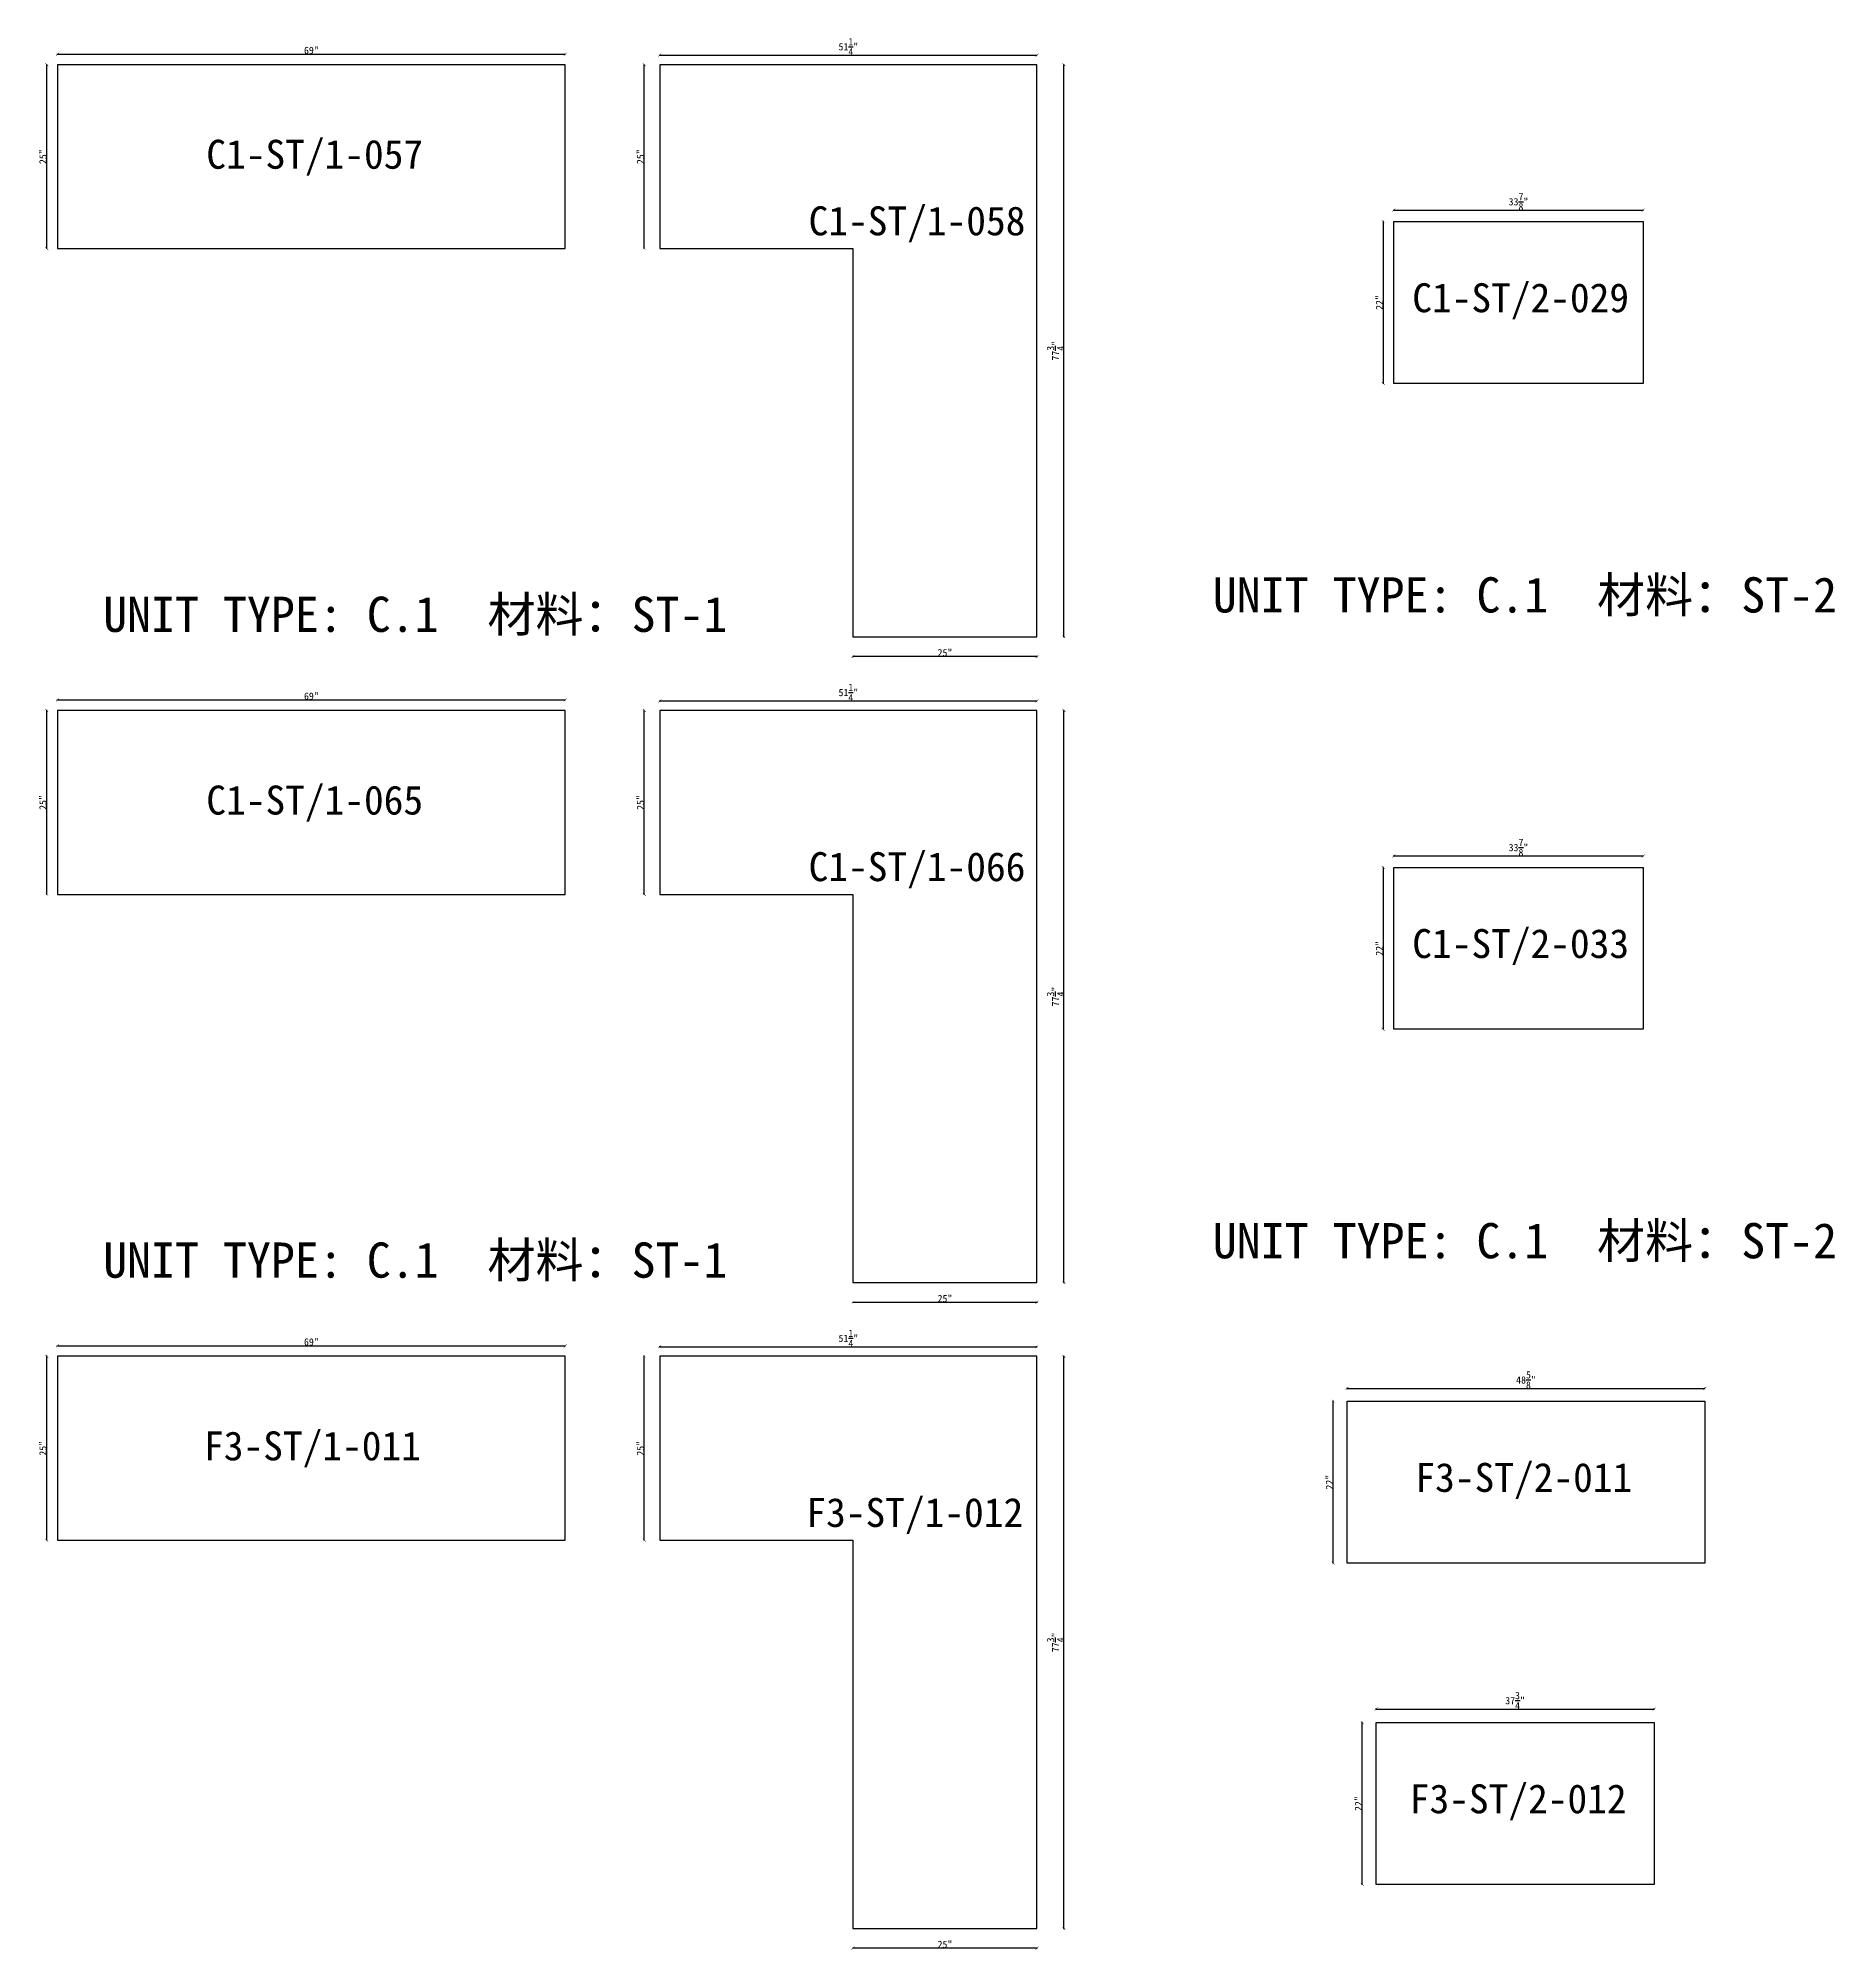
# Model space of a CAD drawing. Header units: millimetres. Extents: x -46962 to 137822, y -48342 to 2116.
# Drawn here: x -34473 to -28272, y -19517 to -12918 of the extents above; entities that cross this region are included whole.
import ezdxf
from ezdxf.enums import TextEntityAlignment as Align

# ---------------------------------------------------------------- set-up
doc = ezdxf.new("R2010")
doc.units = ezdxf.units.MM
doc.layers.add('COUNTERTOP_NUMBER', color=3, linetype='Continuous')
doc.layers.add('COUNTERTOPS', color=7, linetype='Continuous')
doc.styles.add('样式 1', font='')
doc.styles.get('样式 1').set_extended_font_data('NSimSun')
doc.dimstyles.new('副本 ISO-25', dxfattribs={"dimtxt": 25, "dimasz": 10, "dimexe": 1.5, "dimexo": 0.5, "dimtad": 1, "dimlfac": 0.03937, "dimlunit": 5, "dimtxsty": '样式 1', "dimblk": 'ARCHTICK', "dimcen": 2.5, "dimclrd": 256, "dimclrt": 1, "dimazin": 3, "dimtfac": 1, "dimtmove": 0, "dimatfit": 3, "dimfxlon": 1})

# ---------------------------------------------------------------- blocks, each defined once
blk = doc.blocks.new('_ArchTick')
at = {"color": 0, "linetype": 'ByBlock', "const_width": 0.15}
blk.add_lwpolyline([(-0.5, -0.5), (0.5, 0.5)], dxfattribs=at)
blk = doc.blocks.new('*D268')
at = {"color": 0, "lineweight": -2, "transparency": 16777216}
for p, q in [((-34442.7, -13009.2), (-34445.2, -13009.2)), ((-34442.7, -13644.2), (-34445.2, -13644.2))]:
    blk.add_line(p, q, dxfattribs=at)
at = {"lineweight": -2, "transparency": 16777216}
blk.add_line((-34443.7, -13644.2), (-34443.7, -13009.2), dxfattribs=at)
at = {"layer": 'Defpoints', "color": 0, "transparency": 16777216}
for p in [(-34443.7, -13009.2), (-34406.8, -13009.2), (-34406.8, -13644.2)]:
    blk.add_point(p, dxfattribs=at)
at = {"lineweight": -2, "transparency": 16777216, "xscale": 10, "yscale": 10, "zscale": 10}
for p, rotation in [((-34443.7, -13009.2), 90), ((-34443.7, -13644.2), 270)]:
    blk.add_blockref('_ArchTick', p, dxfattribs=dict(at, rotation=rotation))
at = {"color": 1, "transparency": 16777216, "insert": (-34456.9, -13326.7), "char_height": 25, "attachment_point": 5, "rotation": 90, "style": '样式 1'}
blk.add_mtext('\\A1;25"', dxfattribs=at)
blk = doc.blocks.new('*D269')
at = {"color": 0, "lineweight": -2, "transparency": 16777216}
for p, q in [((-34406.8, -12973.9), (-34406.8, -12971.4)), ((-32654.2, -12973.9), (-32654.2, -12971.4))]:
    blk.add_line(p, q, dxfattribs=at)
at = {"lineweight": -2, "transparency": 16777216}
blk.add_line((-34406.8, -12972.9), (-32654.2, -12972.9), dxfattribs=at)
at = {"layer": 'Defpoints', "color": 0, "transparency": 16777216}
for p in [(-32654.2, -12972.9), (-34406.8, -13009.2), (-32654.2, -13009.2)]:
    blk.add_point(p, dxfattribs=at)
at = {"lineweight": -2, "transparency": 16777216, "xscale": 10, "yscale": 10, "zscale": 10, "rotation": 180}
blk.add_blockref('_ArchTick', (-34406.8, -12972.9), dxfattribs=at)
at = {"lineweight": -2, "transparency": 16777216, "xscale": 10, "yscale": 10, "zscale": 10}
blk.add_blockref('_ArchTick', (-32654.2, -12972.9), dxfattribs=at)
at = {"color": 1, "transparency": 16777216, "insert": (-33530.5, -12959.7), "char_height": 25, "attachment_point": 5, "style": '样式 1'}
blk.add_mtext('\\A1;69"', dxfattribs=at)
blk = doc.blocks.new('*D264')
at = {"color": 0, "lineweight": -2, "transparency": 16777216}
for p, q in [((-32327.9, -12977.1), (-32327.9, -12974.6)), ((-31026.1, -12977.1), (-31026.1, -12974.6))]:
    blk.add_line(p, q, dxfattribs=at)
at = {"lineweight": -2, "transparency": 16777216}
blk.add_line((-32327.9, -12976.1), (-31026.1, -12976.1), dxfattribs=at)
at = {"layer": 'Defpoints', "color": 0, "transparency": 16777216}
for p in [(-31026.1, -12976.1), (-32327.9, -13009.2), (-31026.1, -13009.2)]:
    blk.add_point(p, dxfattribs=at)
at = {"lineweight": -2, "transparency": 16777216, "xscale": 10, "yscale": 10, "zscale": 10, "rotation": 180}
blk.add_blockref('_ArchTick', (-32327.9, -12976.1), dxfattribs=at)
at = {"lineweight": -2, "transparency": 16777216, "xscale": 10, "yscale": 10, "zscale": 10}
blk.add_blockref('_ArchTick', (-31026.1, -12976.1), dxfattribs=at)
at = {"color": 1, "transparency": 16777216, "insert": (-31677, -12947), "char_height": 25, "attachment_point": 5, "style": '样式 1'}
blk.add_mtext('\\A1;51{\\H1x;\\S1/4;}"', dxfattribs=at)
blk = doc.blocks.new('*D265')
at = {"color": 0, "lineweight": -2, "transparency": 16777216}
for p, q in [((-32380.3, -13009.2), (-32382.8, -13009.2)), ((-32380.3, -13644.2), (-32382.8, -13644.2))]:
    blk.add_line(p, q, dxfattribs=at)
at = {"lineweight": -2, "transparency": 16777216}
blk.add_line((-32381.3, -13644.2), (-32381.3, -13009.2), dxfattribs=at)
at = {"layer": 'Defpoints', "color": 0, "transparency": 16777216}
for p in [(-32381.3, -13009.2), (-32327.9, -13009.2), (-32327.9, -13644.2)]:
    blk.add_point(p, dxfattribs=at)
at = {"lineweight": -2, "transparency": 16777216, "xscale": 10, "yscale": 10, "zscale": 10}
for p, rotation in [((-32381.3, -13009.2), 90), ((-32381.3, -13644.2), 270)]:
    blk.add_blockref('_ArchTick', p, dxfattribs=dict(at, rotation=rotation))
at = {"color": 1, "transparency": 16777216, "insert": (-32394.5, -13326.7), "char_height": 25, "attachment_point": 5, "rotation": 90, "style": '样式 1'}
blk.add_mtext('\\A1;25"', dxfattribs=at)
blk = doc.blocks.new('*D266')
at = {"color": 0, "lineweight": -2, "transparency": 16777216}
for p, q in [((-31661.1, -15051.5), (-31661.1, -15054)), ((-31026.1, -15051.5), (-31026.1, -15054))]:
    blk.add_line(p, q, dxfattribs=at)
at = {"lineweight": -2, "transparency": 16777216}
blk.add_line((-31026.1, -15052.5), (-31661.1, -15052.5), dxfattribs=at)
at = {"layer": 'Defpoints', "color": 0, "transparency": 16777216}
for p in [(-31661.1, -14984), (-31026.1, -14984), (-31661.1, -15052.5)]:
    blk.add_point(p, dxfattribs=at)
at = {"lineweight": -2, "transparency": 16777216, "xscale": 10, "yscale": 10, "zscale": 10, "rotation": 180}
blk.add_blockref('_ArchTick', (-31661.1, -15052.5), dxfattribs=at)
at = {"lineweight": -2, "transparency": 16777216, "xscale": 10, "yscale": 10, "zscale": 10}
blk.add_blockref('_ArchTick', (-31026.1, -15052.5), dxfattribs=at)
at = {"color": 1, "transparency": 16777216, "insert": (-31343.6, -15039.3), "char_height": 25, "attachment_point": 5, "style": '样式 1'}
blk.add_mtext('\\A1;25"', dxfattribs=at)
blk = doc.blocks.new('*D267')
at = {"color": 0, "lineweight": -2, "transparency": 16777216}
for p, q in [((-30933.9, -13009.2), (-30931.4, -13009.2)), ((-30933.9, -14984), (-30931.4, -14984))]:
    blk.add_line(p, q, dxfattribs=at)
at = {"lineweight": -2, "transparency": 16777216}
blk.add_line((-30932.9, -14984), (-30932.9, -13009.2), dxfattribs=at)
at = {"layer": 'Defpoints', "color": 0, "transparency": 16777216}
for p in [(-31026.1, -13009.2), (-30932.9, -13009.2), (-31026.1, -14984)]:
    blk.add_point(p, dxfattribs=at)
at = {"lineweight": -2, "transparency": 16777216, "xscale": 10, "yscale": 10, "zscale": 10}
for p, rotation in [((-30932.9, -13009.2), 90), ((-30932.9, -14984), 270)]:
    blk.add_blockref('_ArchTick', p, dxfattribs=dict(at, rotation=rotation))
at = {"color": 1, "transparency": 16777216, "insert": (-30962, -13996.6), "char_height": 25, "attachment_point": 5, "rotation": 90, "style": '样式 1'}
blk.add_mtext('\\A1;77{\\H1x;\\S3/4;}"', dxfattribs=at)
blk = doc.blocks.new('*D270')
at = {"color": 0, "lineweight": -2, "transparency": 16777216}
for p, q in [((-29794.3, -13512.3), (-29794.3, -13509.8)), ((-28933.8, -13512.3), (-28933.8, -13509.8))]:
    blk.add_line(p, q, dxfattribs=at)
at = {"lineweight": -2, "transparency": 16777216}
blk.add_line((-29794.3, -13511.3), (-28933.8, -13511.3), dxfattribs=at)
at = {"layer": 'Defpoints', "color": 0, "transparency": 16777216}
for p in [(-28933.8, -13511.3), (-29794.3, -13550.7), (-28933.8, -13550.7)]:
    blk.add_point(p, dxfattribs=at)
at = {"lineweight": -2, "transparency": 16777216, "xscale": 10, "yscale": 10, "zscale": 10, "rotation": 180}
blk.add_blockref('_ArchTick', (-29794.3, -13511.3), dxfattribs=at)
at = {"lineweight": -2, "transparency": 16777216, "xscale": 10, "yscale": 10, "zscale": 10}
blk.add_blockref('_ArchTick', (-28933.8, -13511.3), dxfattribs=at)
at = {"color": 1, "transparency": 16777216, "insert": (-29364, -13482.2), "char_height": 25, "attachment_point": 5, "style": '样式 1'}
blk.add_mtext('\\A1;33{\\H1x;\\S7/8;}"', dxfattribs=at)
blk = doc.blocks.new('*D271')
at = {"color": 0, "lineweight": -2, "transparency": 16777216}
for p, q in [((-29829.9, -13550.7), (-29832.4, -13550.7)), ((-29829.9, -14109.5), (-29832.4, -14109.5))]:
    blk.add_line(p, q, dxfattribs=at)
at = {"lineweight": -2, "transparency": 16777216}
blk.add_line((-29830.9, -13550.7), (-29830.9, -14109.5), dxfattribs=at)
at = {"layer": 'Defpoints', "color": 0, "transparency": 16777216}
for p in [(-29794.3, -13550.7), (-29830.9, -14109.5), (-29794.3, -14109.5)]:
    blk.add_point(p, dxfattribs=at)
at = {"lineweight": -2, "transparency": 16777216, "xscale": 10, "yscale": 10, "zscale": 10}
for p, rotation in [((-29830.9, -13550.7), 90), ((-29830.9, -14109.5), 270)]:
    blk.add_blockref('_ArchTick', p, dxfattribs=dict(at, rotation=rotation))
at = {"color": 1, "transparency": 16777216, "insert": (-29844, -13830.1), "char_height": 25, "attachment_point": 5, "rotation": 90, "style": '样式 1'}
blk.add_mtext('\\A1;22"', dxfattribs=at)
blk = doc.blocks.new('*D278')
at = {"color": 0, "lineweight": -2, "transparency": 16777216}
for p, q in [((-34442.7, -15238.8), (-34445.2, -15238.8)), ((-34442.7, -15873.8), (-34445.2, -15873.8))]:
    blk.add_line(p, q, dxfattribs=at)
at = {"lineweight": -2, "transparency": 16777216}
blk.add_line((-34443.7, -15873.8), (-34443.7, -15238.8), dxfattribs=at)
at = {"layer": 'Defpoints', "color": 0, "transparency": 16777216}
for p in [(-34443.7, -15238.8), (-34406.8, -15238.8), (-34406.8, -15873.8)]:
    blk.add_point(p, dxfattribs=at)
at = {"lineweight": -2, "transparency": 16777216, "xscale": 10, "yscale": 10, "zscale": 10}
for p, rotation in [((-34443.7, -15238.8), 90), ((-34443.7, -15873.8), 270)]:
    blk.add_blockref('_ArchTick', p, dxfattribs=dict(at, rotation=rotation))
at = {"color": 1, "transparency": 16777216, "insert": (-34456.9, -15556.3), "char_height": 25, "attachment_point": 5, "rotation": 90, "style": '样式 1'}
blk.add_mtext('\\A1;25"', dxfattribs=at)
blk = doc.blocks.new('*D279')
at = {"color": 0, "lineweight": -2, "transparency": 16777216}
for p, q in [((-34406.8, -15203.4), (-34406.8, -15200.9)), ((-32654.2, -15203.4), (-32654.2, -15200.9))]:
    blk.add_line(p, q, dxfattribs=at)
at = {"lineweight": -2, "transparency": 16777216}
blk.add_line((-34406.8, -15202.4), (-32654.2, -15202.4), dxfattribs=at)
at = {"layer": 'Defpoints', "color": 0, "transparency": 16777216}
for p in [(-34406.8, -15238.8), (-32654.2, -15202.4), (-32654.2, -15238.8)]:
    blk.add_point(p, dxfattribs=at)
at = {"lineweight": -2, "transparency": 16777216, "xscale": 10, "yscale": 10, "zscale": 10, "rotation": 180}
blk.add_blockref('_ArchTick', (-34406.8, -15202.4), dxfattribs=at)
at = {"lineweight": -2, "transparency": 16777216, "xscale": 10, "yscale": 10, "zscale": 10}
blk.add_blockref('_ArchTick', (-32654.2, -15202.4), dxfattribs=at)
at = {"color": 1, "transparency": 16777216, "insert": (-33530.5, -15189.3), "char_height": 25, "attachment_point": 5, "style": '样式 1'}
blk.add_mtext('\\A1;69"', dxfattribs=at)
blk = doc.blocks.new('*D274')
at = {"color": 0, "lineweight": -2, "transparency": 16777216}
for p, q in [((-32327.9, -15206.6), (-32327.9, -15204.1)), ((-31026.1, -15206.6), (-31026.1, -15204.1))]:
    blk.add_line(p, q, dxfattribs=at)
at = {"lineweight": -2, "transparency": 16777216}
blk.add_line((-32327.9, -15205.6), (-31026.1, -15205.6), dxfattribs=at)
at = {"layer": 'Defpoints', "color": 0, "transparency": 16777216}
for p in [(-32327.9, -15238.8), (-31026.1, -15205.6), (-31026.1, -15238.8)]:
    blk.add_point(p, dxfattribs=at)
at = {"lineweight": -2, "transparency": 16777216, "xscale": 10, "yscale": 10, "zscale": 10, "rotation": 180}
blk.add_blockref('_ArchTick', (-32327.9, -15205.6), dxfattribs=at)
at = {"lineweight": -2, "transparency": 16777216, "xscale": 10, "yscale": 10, "zscale": 10}
blk.add_blockref('_ArchTick', (-31026.1, -15205.6), dxfattribs=at)
at = {"color": 1, "transparency": 16777216, "insert": (-31677, -15176.6), "char_height": 25, "attachment_point": 5, "style": '样式 1'}
blk.add_mtext('\\A1;51{\\H1x;\\S1/4;}"', dxfattribs=at)
blk = doc.blocks.new('*D275')
at = {"color": 0, "lineweight": -2, "transparency": 16777216}
for p, q in [((-32380.3, -15238.8), (-32382.8, -15238.8)), ((-32380.3, -15873.8), (-32382.8, -15873.8))]:
    blk.add_line(p, q, dxfattribs=at)
at = {"lineweight": -2, "transparency": 16777216}
blk.add_line((-32381.3, -15873.8), (-32381.3, -15238.8), dxfattribs=at)
at = {"layer": 'Defpoints', "color": 0, "transparency": 16777216}
for p in [(-32381.3, -15238.8), (-32327.9, -15238.8), (-32327.9, -15873.8)]:
    blk.add_point(p, dxfattribs=at)
at = {"lineweight": -2, "transparency": 16777216, "xscale": 10, "yscale": 10, "zscale": 10}
for p, rotation in [((-32381.3, -15238.8), 90), ((-32381.3, -15873.8), 270)]:
    blk.add_blockref('_ArchTick', p, dxfattribs=dict(at, rotation=rotation))
at = {"color": 1, "transparency": 16777216, "insert": (-32394.5, -15556.3), "char_height": 25, "attachment_point": 5, "rotation": 90, "style": '样式 1'}
blk.add_mtext('\\A1;25"', dxfattribs=at)
blk = doc.blocks.new('*D276')
at = {"color": 0, "lineweight": -2, "transparency": 16777216}
for p, q in [((-31661.1, -17281), (-31661.1, -17283.5)), ((-31026.1, -17281), (-31026.1, -17283.5))]:
    blk.add_line(p, q, dxfattribs=at)
at = {"lineweight": -2, "transparency": 16777216}
blk.add_line((-31026.1, -17282), (-31661.1, -17282), dxfattribs=at)
at = {"layer": 'Defpoints', "color": 0, "transparency": 16777216}
for p in [(-31661.1, -17213.6), (-31026.1, -17213.6), (-31661.1, -17282)]:
    blk.add_point(p, dxfattribs=at)
at = {"lineweight": -2, "transparency": 16777216, "xscale": 10, "yscale": 10, "zscale": 10, "rotation": 180}
blk.add_blockref('_ArchTick', (-31661.1, -17282), dxfattribs=at)
at = {"lineweight": -2, "transparency": 16777216, "xscale": 10, "yscale": 10, "zscale": 10}
blk.add_blockref('_ArchTick', (-31026.1, -17282), dxfattribs=at)
at = {"color": 1, "transparency": 16777216, "insert": (-31343.6, -17268.9), "char_height": 25, "attachment_point": 5, "style": '样式 1'}
blk.add_mtext('\\A1;25"', dxfattribs=at)
blk = doc.blocks.new('*D277')
at = {"color": 0, "lineweight": -2, "transparency": 16777216}
for p, q in [((-30933.9, -15238.8), (-30931.4, -15238.8)), ((-30933.9, -17213.6), (-30931.4, -17213.6))]:
    blk.add_line(p, q, dxfattribs=at)
at = {"lineweight": -2, "transparency": 16777216}
blk.add_line((-30932.9, -17213.6), (-30932.9, -15238.8), dxfattribs=at)
at = {"layer": 'Defpoints', "color": 0, "transparency": 16777216}
for p in [(-31026.1, -15238.8), (-30932.9, -15238.8), (-31026.1, -17213.6)]:
    blk.add_point(p, dxfattribs=at)
at = {"lineweight": -2, "transparency": 16777216, "xscale": 10, "yscale": 10, "zscale": 10}
for p, rotation in [((-30932.9, -15238.8), 90), ((-30932.9, -17213.6), 270)]:
    blk.add_blockref('_ArchTick', p, dxfattribs=dict(at, rotation=rotation))
at = {"color": 1, "transparency": 16777216, "insert": (-30962, -16226.2), "char_height": 25, "attachment_point": 5, "rotation": 90, "style": '样式 1'}
blk.add_mtext('\\A1;77{\\H1x;\\S3/4;}"', dxfattribs=at)
blk = doc.blocks.new('*D280')
at = {"color": 0, "lineweight": -2, "transparency": 16777216}
for p, q in [((-29794.3, -15741.9), (-29794.3, -15739.4)), ((-28933.8, -15741.9), (-28933.8, -15739.4))]:
    blk.add_line(p, q, dxfattribs=at)
at = {"lineweight": -2, "transparency": 16777216}
blk.add_line((-29794.3, -15740.9), (-28933.8, -15740.9), dxfattribs=at)
at = {"layer": 'Defpoints', "color": 0, "transparency": 16777216}
for p in [(-28933.8, -15740.9), (-29794.3, -15780.3), (-28933.8, -15780.3)]:
    blk.add_point(p, dxfattribs=at)
at = {"lineweight": -2, "transparency": 16777216, "xscale": 10, "yscale": 10, "zscale": 10, "rotation": 180}
blk.add_blockref('_ArchTick', (-29794.3, -15740.9), dxfattribs=at)
at = {"lineweight": -2, "transparency": 16777216, "xscale": 10, "yscale": 10, "zscale": 10}
blk.add_blockref('_ArchTick', (-28933.8, -15740.9), dxfattribs=at)
at = {"color": 1, "transparency": 16777216, "insert": (-29364, -15711.8), "char_height": 25, "attachment_point": 5, "style": '样式 1'}
blk.add_mtext('\\A1;33{\\H1x;\\S7/8;}"', dxfattribs=at)
blk = doc.blocks.new('*D281')
at = {"color": 0, "lineweight": -2, "transparency": 16777216}
for p, q in [((-29829.9, -15780.3), (-29832.4, -15780.3)), ((-29829.9, -16339.1), (-29832.4, -16339.1))]:
    blk.add_line(p, q, dxfattribs=at)
at = {"lineweight": -2, "transparency": 16777216}
blk.add_line((-29830.9, -15780.3), (-29830.9, -16339.1), dxfattribs=at)
at = {"layer": 'Defpoints', "color": 0, "transparency": 16777216}
for p in [(-29794.3, -15780.3), (-29830.9, -16339.1), (-29794.3, -16339.1)]:
    blk.add_point(p, dxfattribs=at)
at = {"lineweight": -2, "transparency": 16777216, "xscale": 10, "yscale": 10, "zscale": 10}
for p, rotation in [((-29830.9, -15780.3), 90), ((-29830.9, -16339.1), 270)]:
    blk.add_blockref('_ArchTick', p, dxfattribs=dict(at, rotation=rotation))
at = {"color": 1, "transparency": 16777216, "insert": (-29844, -16059.7), "char_height": 25, "attachment_point": 5, "rotation": 90, "style": '样式 1'}
blk.add_mtext('\\A1;22"', dxfattribs=at)
blk = doc.blocks.new('*D284')
at = {"color": 0, "lineweight": -2, "transparency": 16777216}
for p, q in [((-34442.7, -17468.3), (-34445.2, -17468.3)), ((-34442.7, -18103.3), (-34445.2, -18103.3))]:
    blk.add_line(p, q, dxfattribs=at)
at = {"lineweight": -2, "transparency": 16777216}
blk.add_line((-34443.7, -18103.3), (-34443.7, -17468.3), dxfattribs=at)
at = {"layer": 'Defpoints', "color": 0, "transparency": 16777216}
for p in [(-34443.7, -17468.3), (-34406.8, -17468.3), (-34406.8, -18103.3)]:
    blk.add_point(p, dxfattribs=at)
at = {"lineweight": -2, "transparency": 16777216, "xscale": 10, "yscale": 10, "zscale": 10}
for p, rotation in [((-34443.7, -17468.3), 90), ((-34443.7, -18103.3), 270)]:
    blk.add_blockref('_ArchTick', p, dxfattribs=dict(at, rotation=rotation))
at = {"color": 1, "transparency": 16777216, "insert": (-34456.9, -17785.8), "char_height": 25, "attachment_point": 5, "rotation": 90, "style": '样式 1'}
blk.add_mtext('\\A1;25"', dxfattribs=at)
blk = doc.blocks.new('*D285')
at = {"color": 0, "lineweight": -2, "transparency": 16777216}
for p, q in [((-34406.8, -17433), (-34406.8, -17430.5)), ((-32654.2, -17433), (-32654.2, -17430.5))]:
    blk.add_line(p, q, dxfattribs=at)
at = {"lineweight": -2, "transparency": 16777216}
blk.add_line((-34406.8, -17432), (-32654.2, -17432), dxfattribs=at)
at = {"layer": 'Defpoints', "color": 0, "transparency": 16777216}
for p in [(-34406.8, -17468.3), (-32654.2, -17432), (-32654.2, -17468.3)]:
    blk.add_point(p, dxfattribs=at)
at = {"lineweight": -2, "transparency": 16777216, "xscale": 10, "yscale": 10, "zscale": 10, "rotation": 180}
blk.add_blockref('_ArchTick', (-34406.8, -17432), dxfattribs=at)
at = {"lineweight": -2, "transparency": 16777216, "xscale": 10, "yscale": 10, "zscale": 10}
blk.add_blockref('_ArchTick', (-32654.2, -17432), dxfattribs=at)
at = {"color": 1, "transparency": 16777216, "insert": (-33530.5, -17418.9), "char_height": 25, "attachment_point": 5, "style": '样式 1'}
blk.add_mtext('\\A1;69"', dxfattribs=at)
blk = doc.blocks.new('*D286')
at = {"color": 0, "lineweight": -2, "transparency": 16777216}
for p, q in [((-32327.9, -17436.2), (-32327.9, -17433.7)), ((-31026.1, -17436.2), (-31026.1, -17433.7))]:
    blk.add_line(p, q, dxfattribs=at)
at = {"lineweight": -2, "transparency": 16777216}
blk.add_line((-32327.9, -17435.2), (-31026.1, -17435.2), dxfattribs=at)
at = {"layer": 'Defpoints', "color": 0, "transparency": 16777216}
for p in [(-32327.9, -17468.3), (-31026.1, -17435.2), (-31026.1, -17468.3)]:
    blk.add_point(p, dxfattribs=at)
at = {"lineweight": -2, "transparency": 16777216, "xscale": 10, "yscale": 10, "zscale": 10, "rotation": 180}
blk.add_blockref('_ArchTick', (-32327.9, -17435.2), dxfattribs=at)
at = {"lineweight": -2, "transparency": 16777216, "xscale": 10, "yscale": 10, "zscale": 10}
blk.add_blockref('_ArchTick', (-31026.1, -17435.2), dxfattribs=at)
at = {"color": 1, "transparency": 16777216, "insert": (-31677, -17406.2), "char_height": 25, "attachment_point": 5, "style": '样式 1'}
blk.add_mtext('\\A1;51{\\H1x;\\S1/4;}"', dxfattribs=at)
blk = doc.blocks.new('*D287')
at = {"color": 0, "lineweight": -2, "transparency": 16777216}
for p, q in [((-32380.3, -17468.3), (-32382.8, -17468.3)), ((-32380.3, -18103.3), (-32382.8, -18103.3))]:
    blk.add_line(p, q, dxfattribs=at)
at = {"lineweight": -2, "transparency": 16777216}
blk.add_line((-32381.3, -18103.3), (-32381.3, -17468.3), dxfattribs=at)
at = {"layer": 'Defpoints', "color": 0, "transparency": 16777216}
for p in [(-32381.3, -17468.3), (-32327.9, -17468.3), (-32327.9, -18103.3)]:
    blk.add_point(p, dxfattribs=at)
at = {"lineweight": -2, "transparency": 16777216, "xscale": 10, "yscale": 10, "zscale": 10}
for p, rotation in [((-32381.3, -17468.3), 90), ((-32381.3, -18103.3), 270)]:
    blk.add_blockref('_ArchTick', p, dxfattribs=dict(at, rotation=rotation))
at = {"color": 1, "transparency": 16777216, "insert": (-32394.5, -17785.8), "char_height": 25, "attachment_point": 5, "rotation": 90, "style": '样式 1'}
blk.add_mtext('\\A1;25"', dxfattribs=at)
blk = doc.blocks.new('*D288')
at = {"color": 0, "lineweight": -2, "transparency": 16777216}
for p, q in [((-31661.1, -19510.6), (-31661.1, -19513.1)), ((-31026.1, -19510.6), (-31026.1, -19513.1))]:
    blk.add_line(p, q, dxfattribs=at)
at = {"lineweight": -2, "transparency": 16777216}
blk.add_line((-31026.1, -19511.6), (-31661.1, -19511.6), dxfattribs=at)
at = {"layer": 'Defpoints', "color": 0, "transparency": 16777216}
for p in [(-31661.1, -19443.2), (-31026.1, -19443.2), (-31661.1, -19511.6)]:
    blk.add_point(p, dxfattribs=at)
at = {"lineweight": -2, "transparency": 16777216, "xscale": 10, "yscale": 10, "zscale": 10, "rotation": 180}
blk.add_blockref('_ArchTick', (-31661.1, -19511.6), dxfattribs=at)
at = {"lineweight": -2, "transparency": 16777216, "xscale": 10, "yscale": 10, "zscale": 10}
blk.add_blockref('_ArchTick', (-31026.1, -19511.6), dxfattribs=at)
at = {"color": 1, "transparency": 16777216, "insert": (-31343.6, -19498.5), "char_height": 25, "attachment_point": 5, "style": '样式 1'}
blk.add_mtext('\\A1;25"', dxfattribs=at)
blk = doc.blocks.new('*D289')
at = {"color": 0, "lineweight": -2, "transparency": 16777216}
for p, q in [((-30933.9, -17468.3), (-30931.4, -17468.3)), ((-30933.9, -19443.2), (-30931.4, -19443.2))]:
    blk.add_line(p, q, dxfattribs=at)
at = {"lineweight": -2, "transparency": 16777216}
blk.add_line((-30932.9, -19443.2), (-30932.9, -17468.3), dxfattribs=at)
at = {"layer": 'Defpoints', "color": 0, "transparency": 16777216}
for p in [(-31026.1, -17468.3), (-30932.9, -17468.3), (-31026.1, -19443.2)]:
    blk.add_point(p, dxfattribs=at)
at = {"lineweight": -2, "transparency": 16777216, "xscale": 10, "yscale": 10, "zscale": 10}
for p, rotation in [((-30932.9, -17468.3), 90), ((-30932.9, -19443.2), 270)]:
    blk.add_blockref('_ArchTick', p, dxfattribs=dict(at, rotation=rotation))
at = {"color": 1, "transparency": 16777216, "insert": (-30962, -18455.8), "char_height": 25, "attachment_point": 5, "rotation": 90, "style": '样式 1'}
blk.add_mtext('\\A1;77{\\H1x;\\S3/4;}"', dxfattribs=at)
blk = doc.blocks.new('*D290')
at = {"color": 0, "lineweight": -2, "transparency": 16777216}
for p, q in [((-29955.6, -17579.9), (-29955.6, -17577.4)), ((-28720.5, -17579.9), (-28720.5, -17577.4))]:
    blk.add_line(p, q, dxfattribs=at)
at = {"lineweight": -2, "transparency": 16777216}
blk.add_line((-29955.6, -17578.9), (-28720.5, -17578.9), dxfattribs=at)
at = {"layer": 'Defpoints', "color": 0, "transparency": 16777216}
for p in [(-28720.5, -17578.9), (-29955.6, -17623.4), (-28720.5, -17623.4)]:
    blk.add_point(p, dxfattribs=at)
at = {"lineweight": -2, "transparency": 16777216, "xscale": 10, "yscale": 10, "zscale": 10, "rotation": 180}
blk.add_blockref('_ArchTick', (-29955.6, -17578.9), dxfattribs=at)
at = {"lineweight": -2, "transparency": 16777216, "xscale": 10, "yscale": 10, "zscale": 10}
blk.add_blockref('_ArchTick', (-28720.5, -17578.9), dxfattribs=at)
at = {"color": 1, "transparency": 16777216, "insert": (-29338.1, -17549.8), "char_height": 25, "attachment_point": 5, "style": '样式 1'}
blk.add_mtext('\\A1;48{\\H1x;\\S5/8;}"', dxfattribs=at)
blk = doc.blocks.new('*D291')
at = {"color": 0, "lineweight": -2, "transparency": 16777216}
for p, q in [((-30002.4, -17623.4), (-30004.9, -17623.4)), ((-30002.4, -18182.2), (-30004.9, -18182.2))]:
    blk.add_line(p, q, dxfattribs=at)
at = {"lineweight": -2, "transparency": 16777216}
blk.add_line((-30003.4, -18182.2), (-30003.4, -17623.4), dxfattribs=at)
at = {"layer": 'Defpoints', "color": 0, "transparency": 16777216}
for p in [(-30003.4, -17623.4), (-29955.6, -17623.4), (-29955.6, -18182.2)]:
    blk.add_point(p, dxfattribs=at)
at = {"lineweight": -2, "transparency": 16777216, "xscale": 10, "yscale": 10, "zscale": 10}
for p, rotation in [((-30003.4, -17623.4), 90), ((-30003.4, -18182.2), 270)]:
    blk.add_blockref('_ArchTick', p, dxfattribs=dict(at, rotation=rotation))
at = {"color": 1, "transparency": 16777216, "insert": (-30016.5, -17902.8), "char_height": 25, "attachment_point": 5, "rotation": 90, "style": '样式 1'}
blk.add_mtext('\\A1;22"', dxfattribs=at)
blk = doc.blocks.new('*D292')
at = {"color": 0, "lineweight": -2, "transparency": 16777216}
for p, q in [((-29855.1, -18687.1), (-29855.1, -18684.6)), ((-28896.2, -18687.1), (-28896.2, -18684.6))]:
    blk.add_line(p, q, dxfattribs=at)
at = {"lineweight": -2, "transparency": 16777216}
blk.add_line((-29855.1, -18686.1), (-28896.2, -18686.1), dxfattribs=at)
at = {"layer": 'Defpoints', "color": 0, "transparency": 16777216}
for p in [(-29855.1, -18733), (-28896.2, -18686.1), (-28896.2, -18733)]:
    blk.add_point(p, dxfattribs=at)
at = {"lineweight": -2, "transparency": 16777216, "xscale": 10, "yscale": 10, "zscale": 10, "rotation": 180}
blk.add_blockref('_ArchTick', (-29855.1, -18686.1), dxfattribs=at)
at = {"lineweight": -2, "transparency": 16777216, "xscale": 10, "yscale": 10, "zscale": 10}
blk.add_blockref('_ArchTick', (-28896.2, -18686.1), dxfattribs=at)
at = {"color": 1, "transparency": 16777216, "insert": (-29375.7, -18657), "char_height": 25, "attachment_point": 5, "style": '样式 1'}
blk.add_mtext('\\A1;37{\\H1x;\\S3/4;}"', dxfattribs=at)
blk = doc.blocks.new('*D293')
at = {"color": 0, "lineweight": -2, "transparency": 16777216}
for p, q in [((-29902.2, -18733), (-29904.7, -18733)), ((-29902.2, -19291.8), (-29904.7, -19291.8))]:
    blk.add_line(p, q, dxfattribs=at)
at = {"lineweight": -2, "transparency": 16777216}
blk.add_line((-29903.2, -19291.8), (-29903.2, -18733), dxfattribs=at)
at = {"layer": 'Defpoints', "color": 0, "transparency": 16777216}
for p in [(-29903.2, -18733), (-29855.1, -18733), (-29855.1, -19291.8)]:
    blk.add_point(p, dxfattribs=at)
at = {"lineweight": -2, "transparency": 16777216, "xscale": 10, "yscale": 10, "zscale": 10}
for p, rotation in [((-29903.2, -18733), 90), ((-29903.2, -19291.8), 270)]:
    blk.add_blockref('_ArchTick', p, dxfattribs=dict(at, rotation=rotation))
at = {"color": 1, "transparency": 16777216, "insert": (-29916.3, -19012.4), "char_height": 25, "attachment_point": 5, "rotation": 90, "style": '样式 1'}
blk.add_mtext('\\A1;22"', dxfattribs=at)

msp = doc.modelspace()

# ---------------------------------------------------------------- linework, layer by layer
at = {"layer": 'COUNTERTOPS'}
for points in [[(-34406.79, -13644.194), (-32654.19, -13644.194), (-32654.19, -13009.194), (-34406.79, -13009.194)], [(-31026.145, -13009.194), (-32327.895, -13009.194), (-32327.895, -13644.194), (-31661.145, -13644.194), (-31661.145, -14984.044), (-31026.145, -14984.044)], [(-29794.261, -13550.736), (-28933.836, -13550.736), (-28933.836, -14109.536), (-29794.261, -14109.536)], [(-34406.79, -15873.762), (-32654.19, -15873.762), (-32654.19, -15238.762), (-34406.79, -15238.762)], [(-31026.145, -15238.762), (-32327.895, -15238.762), (-32327.895, -15873.762), (-31661.145, -15873.762), (-31661.145, -17213.612), (-31026.145, -17213.612)], [(-29794.261, -15780.304), (-28933.836, -15780.304), (-28933.836, -16339.104), (-29794.261, -16339.104)], [(-34406.79, -18103.329), (-32654.19, -18103.329), (-32654.19, -17468.329), (-34406.79, -17468.329)], [(-31026.145, -17468.329), (-32327.895, -17468.329), (-32327.895, -18103.329), (-31661.145, -18103.329), (-31661.145, -19443.179), (-31026.145, -19443.179)], [(-29955.62, -17623.381), (-28720.545, -17623.381), (-28720.545, -18182.181), (-29955.62, -18182.181)], [(-29855.075, -18732.965), (-28896.225, -18732.965), (-28896.225, -19291.765), (-29855.075, -19291.765)]]:
    msp.add_lwpolyline(points, close=True, dxfattribs=at)

# ---------------------------------------------------------------- texts
at = {"style": '样式 1'}
for s, p in [('UNIT TYPE: C.1', (-30419.032, -14900.34)), ('材料：ST-2', (-29092.751, -14900.34)), ('UNIT TYPE: C.1', (-34249.118, -14967.293)), ('材料：ST-1', (-32922.837, -14967.293)), ('UNIT TYPE: C.1', (-30419.032, -17129.907)), ('材料：ST-2', (-29092.751, -17129.907)), ('UNIT TYPE: C.1', (-34249.118, -17196.86)), ('材料：ST-1', (-32922.837, -17196.86))]:
    msp.add_text(s, height=121.5865, dxfattribs=at).set_placement(p)
at = {"layer": 'COUNTERTOP_NUMBER', "color": 3, "style": '样式 1'}
for s, p in [('C1-ST/1-057', (-33518.926, -13318.364)), ('C1-ST/1-058', (-31440.031, -13548.214)), ('C1-ST/2-029', (-29356.397, -13813.706)), ('C1-ST/1-065', (-33518.926, -15547.931)), ('C1-ST/1-066', (-31440.031, -15777.781)), ('C1-ST/2-033', (-29356.397, -16043.273)), ('F3-ST/1-011', (-33526.703, -17777.498)), ('F3-ST/2-011', (-29345.532, -17886.35)), ('F3-ST/1-012', (-31447.807, -18007.348)), ('F3-ST/2-012', (-29364.988, -18995.935))]:
    msp.add_text(s, height=100, dxfattribs=at).set_placement(p, align=Align.MIDDLE_CENTER)

# ---------------------------------------------------------------- dimensions: what is measured, and where the dimension line sits
for base, p1, p2, picture, middle in [((-31026.145, -12976.062), (-32327.895, -13009.194), (-31026.145, -13009.194), '*D264', (-31677.02, -12947.038)), ((-32654.19, -12972.864), (-34406.79, -13009.194), (-32654.19, -13009.194), '*D269', (-33530.49, -12959.739)), ((-28933.836, -13511.31), (-29794.261, -13550.736), (-28933.836, -13550.736), '*D270', (-29364.048, -13482.216)), ((-31661.145, -15052.46), (-31026.145, -14984.044), (-31661.145, -14984.044), '*D266', (-31343.645, -15039.335)), ((-32654.19, -15202.431), (-34406.79, -15238.762), (-32654.19, -15238.762), '*D279', (-33530.49, -15189.306)), ((-31026.145, -15205.629), (-32327.895, -15238.762), (-31026.145, -15238.762), '*D274', (-31677.02, -15176.605)), ((-28933.836, -15740.877), (-29794.261, -15780.304), (-28933.836, -15780.304), '*D280', (-29364.048, -15711.783)), ((-31661.145, -17282.027), (-31026.145, -17213.612), (-31661.145, -17213.612), '*D276', (-31343.645, -17268.902)), ((-32654.19, -17431.998), (-34406.79, -17468.329), (-32654.19, -17468.329), '*D285', (-33530.49, -17418.873)), ((-31026.145, -17435.196), (-32327.895, -17468.329), (-31026.145, -17468.329), '*D286', (-31677.02, -17406.173)), ((-28720.545, -17578.852), (-29955.62, -17623.381), (-28720.545, -17623.381), '*D290', (-29338.082, -17549.759)), ((-28896.225, -18686.109), (-29855.075, -18732.965), (-28896.225, -18732.965), '*D292', (-29375.65, -18657.015)), ((-31661.145, -19511.595), (-31026.145, -19443.179), (-31661.145, -19443.179), '*D288', (-31343.645, -19498.47))]:
    dim = msp.add_linear_dim(base=base, p1=p1, p2=p2, dimstyle='副本 ISO-25')
    dim.commit()
    dim.dimension.update_dxf_attribs({"geometry": picture, "text_midpoint": middle})
for base, p1, p2, picture, middle in [((-34443.729, -13009.194), (-34406.79, -13644.194), (-34406.79, -13009.194), '*D268', (-34456.854, -13326.694)), ((-32381.34, -13009.194), (-32327.895, -13644.194), (-32327.895, -13009.194), '*D265', (-32394.465, -13326.694)), ((-30932.922, -13009.194), (-31026.145, -14984.044), (-31026.145, -13009.194), '*D267', (-30962.016, -13996.619)), ((-29830.907, -14109.536), (-29794.261, -13550.736), (-29794.261, -14109.536), '*D271', (-29844.032, -13830.136)), ((-34443.729, -15238.762), (-34406.79, -15873.762), (-34406.79, -15238.762), '*D278', (-34456.854, -15556.262)), ((-32381.34, -15238.762), (-32327.895, -15873.762), (-32327.895, -15238.762), '*D275', (-32394.465, -15556.262)), ((-30932.922, -15238.762), (-31026.145, -17213.612), (-31026.145, -15238.762), '*D277', (-30962.016, -16226.187)), ((-29830.907, -16339.104), (-29794.261, -15780.304), (-29794.261, -16339.104), '*D281', (-29844.032, -16059.704)), ((-34443.729, -17468.329), (-34406.79, -18103.329), (-34406.79, -17468.329), '*D284', (-34456.854, -17785.829)), ((-32381.34, -17468.329), (-32327.895, -18103.329), (-32327.895, -17468.329), '*D287', (-32394.465, -17785.829)), ((-30932.922, -17468.329), (-31026.145, -19443.179), (-31026.145, -17468.329), '*D289', (-30962.016, -18455.754)), ((-30003.383, -17623.381), (-29955.62, -18182.181), (-29955.62, -17623.381), '*D291', (-30016.508, -17902.781)), ((-29903.184, -18732.965), (-29855.075, -19291.765), (-29855.075, -18732.965), '*D293', (-29916.309, -19012.365))]:
    dim = msp.add_linear_dim(base=base, p1=p1, p2=p2, angle=90, dimstyle='副本 ISO-25')
    dim.commit()
    dim.dimension.update_dxf_attribs({"geometry": picture, "text_midpoint": middle})

doc.saveas('drawing.dxf')
